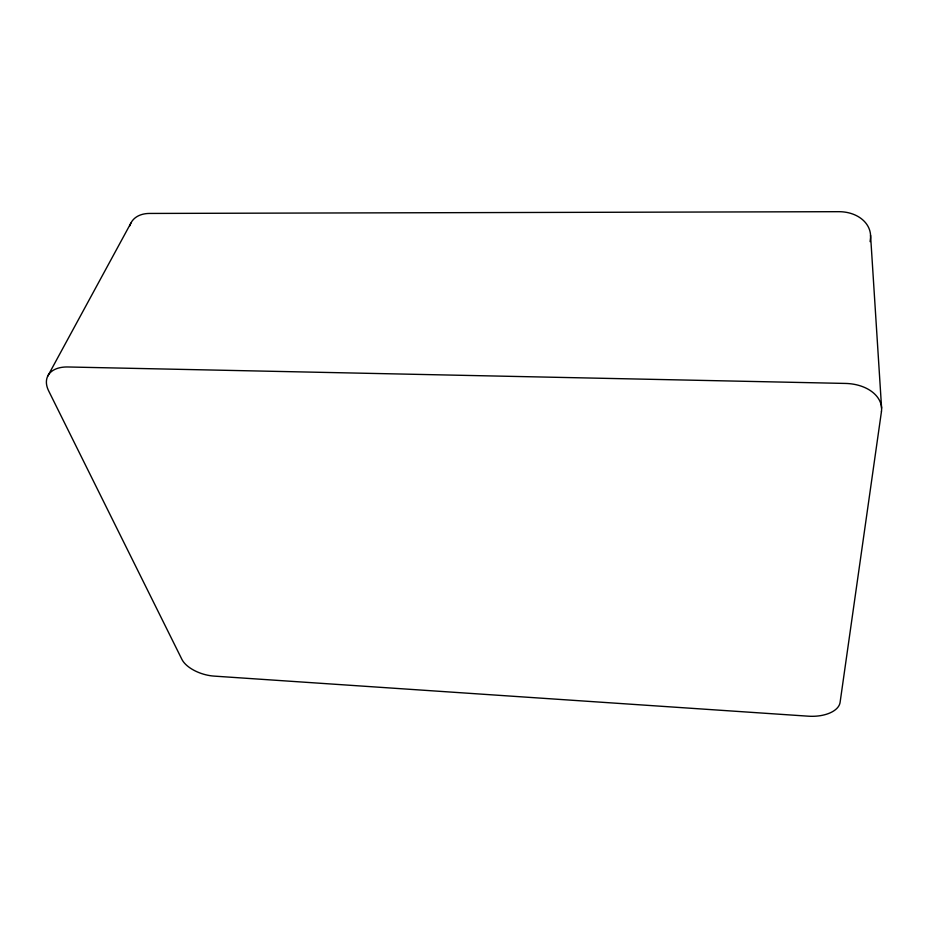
<?xml version="1.0" encoding="UTF-8"?>
<svg xmlns="http://www.w3.org/2000/svg" width="928" height="928" viewBox="0 0 928 928"><rect width="100%" height="100%" fill="white"/><g stroke="black" fill="none" stroke-linecap="round" stroke-linejoin="round"><path stroke-width="1.39" d="M870.104 241.64L870.441 238.774A34.232 26.378 -8 0 0 838.842 211.688L149.582 213.44A31.239 21.518 28.5 0 0 129.862 225.794M47.711 376.188L130.871 223.138M870.557 235.283L881.6 408.158M881.438 411.672L840.095 702.357A30.009 16.124 2.7 0 1 808.276 716.184L214.078 676.106A27.028 13.769 17.1 0 1 181.923 659.414L48.662 390.897A35.148 21.147 25 0 1 67.872 366.978L845.501 383.438A38.93 26.68 -3 0 1 881.438 411.672"/></g></svg>
